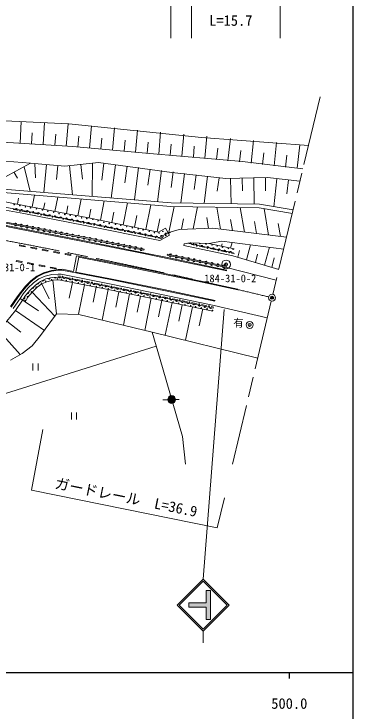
# Model space of a CAD drawing. Units: millimetres, scale not verified. Extents: x 40000 to 680000, y 20000 to 380000.
# Drawn here: x 520496 to 579000, y 198357 to 318621 of the extents above; entities that cross this region are included whole.
import ezdxf
from ezdxf.enums import TextEntityAlignment as Align

# ---------------------------------------------------------------- set-up
doc = ezdxf.new("R2010")
doc.units = ezdxf.units.MM
doc.header["$LTSCALE"] = 1000
doc.header["$PDMODE"] = 32
doc.header["$PDSIZE"] = 500
doc.linetypes.add('CHAIN', pattern=[18.5, 12, -1.5, 3.5, -1.5])
for name, color, linetype, lineweight in [('M-BGD', 7, 'Continuous', 13), ('M-BGD-EXST', 7, 'Continuous', 13), ('M-BMK', 2, 'CHAIN', 13), ('M-BMK-SRVR', 3, 'Continuous', 13), ('M-STR-HTXT', 7, 'Continuous', 13), ('M-STR-STRC', 7, 'Continuous', 13), ('M-TTL-BAND', 7, 'Continuous', 25)]:
    doc.layers.add(name, color=color, linetype=linetype, lineweight=lineweight)
doc.layers.add('M-OTRS', color=6, linetype='Continuous')
doc.styles.add('ＭＳ ゴシック', font='')
doc.styles.get('ＭＳ ゴシック').set_extended_font_data('MS Gothic')

msp = doc.modelspace()

# ---------------------------------------------------------------- hatches: boundary and pattern name
at = {"layer": 'M-BGD-EXST'}
msp.add_hatch(color=256, dxfattribs=at).paths.add_polyline_path([(548385, 252033, 0.97359), (547030, 252200, 0.01338), (547025, 252163, 0.41421), (547640, 251418, 0.41421)])
at = {"layer": 'M-STR-STRC'}
msp.add_hatch(color=256, dxfattribs=at).paths.add_polyline_path([(550652, 217005), (553652, 217005), (553652, 219130), (554402, 219130), (554402, 214130), (553652, 214130), (553652, 216255), (550652, 216255)])

# ---------------------------------------------------------------- linework, layer by layer
at = {"layer": 'M-BGD'}
for p, q in [((521551, 296313), (521765, 300055)), ((525545, 296085), (525760, 299865)), ((529533, 295791), (529870, 299670)), ((533518, 295445), (533854, 299313)), ((537503, 295099), (537838, 298953)), ((541488, 294754), (541822, 298593)), ((523548, 296199), (523656, 298089)), ((527541, 295964), (527709, 297903)), ((531526, 295618), (531694, 297552)), ((535511, 295272), (535678, 297199)), ((545473, 294408), (545805, 298233)), ((549458, 294062), (549789, 297872)), ((553443, 293716), (553773, 297512)), ((557422, 293299), (557843, 297144)), ((539496, 294927), (539662, 296846)), ((543481, 294581), (543647, 296493)), ((547466, 294235), (547631, 296140)), ((561398, 292863), (561827, 296784)), ((565374, 292428), (565812, 296424)), ((569350, 291992), (569796, 296064)), ((551451, 293889), (551616, 295787)), ((555433, 293517), (555644, 295440)), ((559410, 293081), (559624, 295042)), ((563386, 292645), (563605, 294644)), ((567362, 292210), (567585, 294246)), ((522266, 292265), (523318, 288003)), ((524096, 292826), (524196, 290343)), ((526088, 292643), (525645, 287813)), ((528080, 292461), (527858, 290046)), ((530070, 292437), (530616, 287407)), ((532058, 292653), (532331, 290138)), ((534047, 292869), (533967, 287134)), ((536033, 292860), (535670, 289969)), ((538018, 292611), (537296, 286862)), ((540002, 292361), (539641, 289487)), ((520528, 291275), (521099, 290272)), ((541986, 292112), (541286, 286536)), ((543971, 291863), (543621, 289075)), ((545955, 291614), (545277, 286210)), ((547940, 291364), (547600, 288663)), ((549924, 291115), (549281, 285995)), ((551909, 290866), (551587, 288306)), ((553893, 290617), (553305, 285932)), ((555877, 290367), (555583, 288025)), ((557868, 290238), (557964, 285860)), ((559867, 290281), (559915, 288092)), ((561867, 290325), (561966, 285797)), ((563866, 290369), (563916, 288105)), ((565857, 290199), (565321, 285367)), ((567844, 289979), (567577, 287563)), ((522225, 284170), (510091, 286417)), ((521111, 285800), (521279, 286846)), ((523645, 285321), (524042, 287346)), ((527573, 284564), (528054, 287019)), ((531500, 283807), (532066, 286691)), ((535424, 283028), (536078, 286364)), ((525609, 284943), (525827, 286058)), ((529536, 284185), (529795, 285506)), ((539345, 282236), (540090, 286036)), ((543265, 281444), (544102, 285709)), ((547241, 280929), (548121, 285417)), ((551437, 281541), (552185, 285354)), ((556126, 281497), (555478, 285303)), ((560271, 280983), (559547, 285239)), ((564416, 280470), (563637, 285048)), ((520804, 284805), (520380, 284880)), ((520804, 284805), (521227, 284729)), ((522286, 284539), (521862, 284615)), ((532796, 282131), (522225, 284170)), ((522286, 284539), (522841, 284436)), ((524228, 284180), (523673, 284282)), ((524228, 284180), (524783, 284077)), ((526170, 283820), (525615, 283923)), ((533464, 283428), (533763, 284953)), ((537384, 282632), (537731, 284401)), ((541305, 281840), (541699, 283849)), ((526170, 283820), (526725, 283718)), ((528112, 283461), (527558, 283564)), ((528112, 283461), (528620, 283361)), ((529890, 283109), (529382, 283210)), ((529890, 283109), (530397, 283009)), ((531667, 282757), (531159, 282858)), ((531667, 282757), (532175, 282657)), ((545226, 281048), (545667, 283296)), ((549385, 281471), (549740, 283281)), ((554074, 281631), (553758, 283493)), ((558199, 281240), (557875, 283140)), ((562343, 280727), (561991, 282797)), ((545692, 279525), (532796, 282131)), ((533444, 282405), (532936, 282506)), ((533444, 282405), (533952, 282305)), ((535221, 282054), (534714, 282154)), ((535221, 282054), (535729, 281953)), ((536999, 281702), (536491, 281802)), ((536999, 281702), (537502, 281599)), ((538762, 281342), (538258, 281444)), ((546632, 281663), (547320, 280444)), ((547074, 280879), (549024, 281459)), ((549024, 281459), (554832, 281657)), ((554832, 281657), (567524, 280085)), ((566488, 280213), (566107, 282454)), ((538762, 281342), (539266, 281239)), ((540525, 280982), (540021, 281084)), ((540525, 280982), (541029, 280879)), ((542288, 280622), (541785, 280724)), ((542288, 280622), (542792, 280519)), ((544052, 280261), (543548, 280364)), ((544052, 280261), (544555, 280159)), ((547320, 280444), (545692, 279525)), ((547557, 280973), (547059, 280666)), ((545815, 279901), (545311, 280004)), ((545815, 279901), (546312, 280207)), ((550924, 279139), (549855, 278983)), ((558354, 277401), (550448, 279070)), ((554133, 278999), (550924, 279139)), ((554133, 278999), (556362, 279435)), ((556362, 279435), (567038, 278050)), ((558134, 279205), (557880, 278208)), ((542933, 277853), (542972, 278050)), ((549855, 278983), (549791, 278697)), ((549791, 278697), (558251, 276912)), ((551112, 278828), (551644, 278716)), ((552975, 278436), (552443, 278548)), ((552975, 278436), (553507, 278324)), ((554133, 278999), (558497, 278078)), ((554838, 278044), (554306, 278156)), ((554838, 278044), (555371, 277932)), ((556326, 278536), (556438, 278973)), ((559121, 276652), (559420, 277826)), ((560643, 276199), (561303, 278794)), ((563747, 275273), (564560, 278371)), ((546995, 277176), (546954, 276980)), ((546954, 276980), (557180, 274865)), ((546995, 277176), (557220, 275060)), ((556702, 277652), (556169, 277764)), ((556702, 277652), (557234, 277540)), ((558565, 277260), (558032, 277372)), ((566200, 274542), (558251, 276912)), ((562164, 275745), (562526, 277167)), ((564977, 274906), (565413, 276555)), ((557180, 274865), (565762, 272710)), ((528053, 273458), (528534, 273361)), ((529737, 273119), (529256, 273216)), ((529737, 273119), (530218, 273023)), ((526573, 269462), (525308, 272045)), ((527838, 266878), (527191, 272669)), ((530040, 269574), (530589, 272305)), ((531421, 272781), (530940, 272878)), ((531421, 272781), (531903, 272685)), ((531623, 266809), (532646, 271891)), ((533105, 272443), (532624, 272540)), ((533105, 272443), (533587, 272346)), ((534790, 272105), (534308, 272201)), ((534790, 272105), (535271, 272008)), ((536474, 271767), (535992, 271863)), ((527549, 266487), (523646, 270638)), ((534182, 268893), (534702, 271477)), ((535707, 265819), (536758, 271064)), ((536474, 271767), (536955, 271670)), ((538158, 271428), (537677, 271525)), ((538075, 268024), (538609, 270692)), ((538158, 271428), (538639, 271332)), ((539842, 271090), (539361, 271187)), ((539842, 271090), (540323, 270993)), ((541526, 270752), (541045, 270848)), ((541526, 270752), (542007, 270655)), ((520373, 267787), (521575, 269527)), ((521575, 269527), (522410, 268977)), ((539379, 264928), (540461, 270321)), ((541760, 267201), (542312, 269950)), ((543210, 270414), (542729, 270510)), ((543052, 264037), (544163, 269579)), ((543210, 270414), (543691, 270317)), ((544894, 270075), (544413, 270172)), ((544894, 270075), (545375, 269979)), ((546578, 269737), (546097, 269834)), ((546578, 269737), (547059, 269641)), ((548262, 269399), (547781, 269496)), ((548262, 269399), (548743, 269302)), ((520766, 267477), (521993, 269252)), ((524757, 267431), (522410, 268977)), ((545419, 266384), (546014, 269208)), ((546584, 263180), (547775, 268837)), ((548933, 265600), (549537, 268466)), ((549946, 269061), (549465, 269157)), ((549946, 269061), (550427, 268964)), ((551630, 268722), (551149, 268819)), ((551630, 268722), (552112, 268626)), ((553314, 268384), (552833, 268481)), ((553314, 268384), (553796, 268288)), ((555028, 268332), (564200, 266177)), ((525745, 264035), (520766, 267477)), ((550085, 262331), (551299, 268095)), ((552448, 264815), (553060, 267724)), ((554999, 268046), (554517, 268143)), ((526683, 265314), (527838, 266878)), ((527838, 266878), (531683, 266795)), ((531683, 266795), (544348, 263723)), ((521659, 263735), (519289, 265601)), ((525095, 263150), (526683, 265314)), ((521568, 259860), (517695, 264170)), ((562549, 259265), (544348, 263723)), ((544348, 263723), (545709, 259023)), ((523629, 261386), (525095, 263150)), ((521926, 260067), (523629, 261386)), ((519930, 258911), (521926, 260067))]:
    msp.add_line(p, q, dxfattribs=at)
for points in [[(379641, 321316), (385060, 313569), (396970, 308164), (410424, 304570), (419831, 303679), (435008, 302639), (444809, 303649), (459838, 301332), (475669, 298392), (486005, 297234), (499519, 296877), (517547, 296580), (530675, 295778), (543862, 294531), (559901, 293165), (570344, 291883)], [(571311, 295927), (552881, 297292), (529958, 299665), (506630, 300776)], [(484293, 295346), (490800, 295544), (517526, 293360), (523369, 292893)], [(516695, 288752), (518303, 290115), (523369, 292893), (529274, 292351), (535075, 292980), (547742, 291285), (557054, 290220), (564252, 290377), (569836, 289758)], [(517866, 287851), (547565, 285426), (562806, 285189), (568553, 284216)], [(517914, 288444), (547594, 286021), (562860, 285784), (568652, 284803)], [(546632, 281663), (545458, 281001), (533068, 283504), (522485, 285545), (516876, 286584)], [(547074, 280879), (545609, 280052), (532893, 282621), (522317, 284661), (516712, 285699)], [(542972, 278050), (532135, 280200), (521295, 282297), (512244, 283968)], [(542933, 277853), (532097, 280004), (521258, 282100), (512208, 283771)], [(528653, 273715), (528121, 273737), (527039, 273661), (525858, 273379), (524802, 272916), (523883, 272234), (522913, 271321), (522111, 270341), (521575, 269527)], [(528593, 273217), (528128, 273236), (527115, 273165), (526018, 272903), (525055, 272480), (524205, 271850), (523280, 270979), (522515, 270044), (521993, 269252)], [(554925, 267842), (546114, 269698), (536857, 271554), (528593, 273217)], [(555028, 268332), (546215, 270188), (536955, 272044), (528653, 273715)], [(528533, 272719), (528135, 272735), (527191, 272669), (526178, 272427), (525308, 272045), (524526, 271465), (523646, 270638), (522918, 269748), (522410, 268977)], [(554822, 267353), (546014, 269208), (536758, 271064), (528533, 272719)], [(520766, 267477), (519289, 265601), (517695, 264170), (515677, 262921), (513145, 261854), (510629, 261184), (508093, 260897), (505127, 260840), (494858, 260805)], [(545040, 261332), (507836, 249659), (508044, 245768)], [(545709, 259023), (549567, 245700), (550072, 240948)]]:
    msp.add_lwpolyline(points, dxfattribs=at)
for centre, radius in [((520553, 285742), 50), ((521510, 285562), 50), ((522458, 285343), 50), ((523347, 285191), 50), ((524372, 285011), 50), ((521545, 284672), 75), ((521545, 284672), 49.5), ((521545, 284672), 24.5), ((523257, 284359), 75), ((523257, 284359), 49.5), ((523257, 284359), 24.5), ((525199, 284000), 75), ((525199, 284000), 49.5), ((525199, 284000), 24.5), ((525416, 284811), 50), ((526335, 284582), 50), ((527350, 284421), 50), ((528288, 284173), 50), ((529274, 284032), 50), ((530211, 283880), 50), ((527141, 283641), 75), ((527141, 283641), 49.5), ((527141, 283641), 24.5), ((529001, 283285), 75), ((529001, 283285), 49.5), ((529001, 283285), 24.5), ((530778, 282933), 75), ((530778, 282933), 49.5), ((530778, 282933), 24.5), ((531178, 283690), 50), ((532174, 283452), 50), ((532556, 282581), 75), ((532556, 282581), 49.5), ((533073, 283329), 50), ((534107, 283188), 50), ((535007, 282939), 50), ((536003, 282672), 50), ((532556, 282581), 24.5), ((534333, 282229), 75), ((534333, 282229), 49.5), ((534333, 282229), 24.5), ((536110, 281878), 75), ((536110, 281878), 49.5), ((536110, 281878), 24.5), ((536941, 282463), 50), ((537880, 281522), 75), ((537880, 281522), 49.5), ((537880, 281522), 24.5), ((538014, 282321), 50), ((538916, 282157), 50), ((539941, 281922), 50), ((540901, 281738), 50), ((541939, 281535), 50), ((542790, 281384), 50), ((539644, 281162), 75), ((539644, 281162), 49.5), ((539644, 281162), 24.5), ((541407, 280802), 75), ((541407, 280802), 49.5), ((541407, 280802), 24.5), ((543170, 280441), 75), ((543170, 280441), 49.5), ((543170, 280441), 24.5), ((543834, 281136), 50), ((544730, 280901), 50), ((545536, 280852), 50), ((546185, 281124), 50), ((546686, 280437), 75), ((546686, 280437), 49.5), ((546686, 280437), 24.5), ((544933, 280081), 75), ((544933, 280081), 49.5), ((544933, 280081), 24.5), ((551506, 279015), 50), ((552558, 278992), 50), ((552043, 278632), 75), ((552043, 278632), 49.5), ((552043, 278632), 24.5), ((553619, 278914), 50), ((553907, 278240), 75), ((553907, 278240), 49.5), ((553907, 278240), 24.5), ((554659, 278767), 50), ((555557, 278581), 50), ((555770, 277848), 75), ((555770, 277848), 49.5), ((555770, 277848), 24.5), ((556481, 278396), 50), ((557486, 278176), 50), ((558307, 278019), 50), ((557633, 277456), 75), ((557633, 277456), 49.5), ((557633, 277456), 24.5), ((528895, 273289), 75), ((528895, 273289), 49.5), ((528895, 273289), 24.5), ((530579, 272950), 75), ((530579, 272950), 49.5), ((525234, 272162), 50), ((525967, 272506), 50), ((526997, 272767), 50), ((527975, 272905), 50), ((528710, 272837), 50), ((529535, 272653), 50), ((530540, 272489), 50), ((530579, 272950), 24.5), ((531604, 272228), 50), ((532263, 272612), 75), ((532263, 272612), 49.5), ((532263, 272612), 24.5), ((532629, 272032), 50), ((533679, 271842), 50), ((533947, 272274), 75), ((533947, 272274), 49.5), ((533947, 272274), 24.5), ((535632, 271936), 75), ((535632, 271936), 49.5), ((535632, 271936), 24.5), ((523497, 270675), 50), ((524311, 271493), 50), ((534717, 271614), 50), ((535748, 271424), 50), ((536767, 271234), 50), ((537316, 271597), 75), ((537316, 271597), 49.5), ((537316, 271597), 24.5), ((537869, 270948), 50), ((538849, 270751), 50), ((539000, 271259), 75), ((539000, 271259), 49.5), ((539000, 271259), 24.5), ((539880, 270587), 50), ((540684, 270921), 75), ((540684, 270921), 49.5), ((540684, 270921), 24.5), ((542368, 270583), 75), ((542368, 270583), 49.5), ((542368, 270583), 24.5), ((522839, 269835), 50), ((540757, 270384), 50), ((541962, 270175), 50), ((542929, 269985), 50), ((543960, 269776), 50), ((544052, 270245), 75), ((544052, 270245), 49.5), ((544052, 270245), 24.5), ((545069, 269548), 50), ((545736, 269906), 75), ((545736, 269906), 49.5), ((545736, 269906), 24.5), ((547420, 269568), 75), ((547420, 269568), 49.5), ((547420, 269568), 24.5), ((522407, 269194), 50), ((546068, 269313), 50), ((546951, 269142), 50), ((547957, 268907), 50), ((548911, 268710), 50), ((549104, 269230), 75), ((549104, 269230), 49.5), ((549104, 269230), 24.5), ((550000, 268527), 50), ((550788, 268892), 75), ((550788, 268892), 49.5), ((550788, 268892), 24.5), ((550980, 268311), 50), ((552472, 268553), 75), ((552472, 268553), 49.5), ((552472, 268553), 24.5), ((554156, 268215), 75), ((554156, 268215), 49.5), ((554156, 268215), 24.5), ((551818, 268095), 50), ((552810, 267905), 50), ((553835, 267734), 50), ((554751, 267480), 50)]:
    msp.add_circle(centre, radius, dxfattribs=at)
for centre, radius, start, end in [((520913, 284913), 159, 352.63775, 166.3218), ((521848, 284739), 159, 352.63775, 166.3218), ((522796, 284555), 164, 353.90879, 164.26056), ((523757, 284369), 164, 353.90879, 164.26056), ((524718, 284184), 164, 353.90879, 164.26056), ((525680, 283998), 164, 353.90879, 164.26056), ((526641, 283813), 164, 353.90879, 164.26056), ((527603, 283628), 164, 353.90879, 164.26056), ((528564, 283442), 164, 353.90879, 164.26056), ((529526, 283257), 164, 353.90879, 164.26056), ((530487, 283071), 164, 353.90879, 164.26056), ((531449, 282886), 164, 353.90879, 164.26056), ((532410, 282701), 164, 353.90879, 164.26056), ((533379, 282506), 167, 354.48194, 162.6743), ((520759, 282215), 172, 176.83277, 342.24271), ((520788, 282368), 172, 356.838, 162.23748), ((521754, 282023), 168, 175.2827, 342.82186), ((521784, 282184), 168, 355.28955, 162.815), ((522739, 281832), 168, 175.2827, 342.82186), ((522770, 281993), 168, 355.28955, 162.815), ((523725, 281642), 168, 175.2827, 342.82186), ((523755, 281802), 168, 355.28955, 162.815), ((524710, 281451), 168, 175.2827, 342.82186), ((524741, 281612), 168, 355.28955, 162.815), ((525726, 281421), 168, 355.28955, 162.815), ((534357, 282308), 167, 354.48194, 162.6743), ((535335, 282110), 167, 354.48194, 162.6743), ((536313, 281913), 167, 354.48194, 162.6743), ((537291, 281715), 167, 354.48194, 162.6743), ((538269, 281518), 167, 354.48194, 162.6743), ((539248, 281320), 167, 354.48194, 162.6743), ((525695, 281261), 168, 175.2827, 342.82186), ((526681, 281070), 168, 175.2827, 342.82186), ((526712, 281230), 168, 355.28955, 162.815), ((527666, 280879), 168, 175.2827, 342.82186), ((527697, 281040), 168, 355.28955, 162.815), ((528651, 280689), 168, 175.2827, 342.82186), ((528682, 280849), 168, 355.28955, 162.815), ((529637, 280498), 168, 175.2827, 342.82186), ((529668, 280659), 168, 355.28955, 162.815), ((530622, 280308), 168, 175.2827, 342.82186), ((530653, 280468), 168, 355.28955, 162.815), ((531639, 280277), 168, 355.28955, 162.815), ((532624, 280084), 168, 355.04998, 162.50322), ((540226, 281122), 167, 354.48194, 162.6743), ((541204, 280925), 167, 354.48194, 162.6743), ((542182, 280727), 167, 354.48194, 162.6743), ((543160, 280530), 167, 354.48194, 162.6743), ((544138, 280332), 167, 354.48194, 162.6743), ((545116, 280134), 167, 354.48194, 162.6743), ((545970, 280267), 140, 25.56412, 213.28636), ((546703, 280681), 140, 25.56412, 213.28636), ((531607, 280117), 168, 175.2827, 342.82186), ((532593, 279924), 168, 175.0475, 342.5057), ((533578, 279729), 168, 175.0475, 342.5057), ((533609, 279889), 168, 355.04998, 162.50322), ((534563, 279533), 168, 175.0475, 342.5057), ((534594, 279693), 168, 355.04998, 162.50322), ((535548, 279338), 168, 175.0475, 342.5057), ((535579, 279498), 168, 355.04998, 162.50322), ((536533, 279142), 168, 175.0475, 342.5057), ((536565, 279302), 168, 355.04998, 162.50322), ((537550, 279107), 168, 355.04998, 162.50322), ((538535, 278911), 168, 355.04998, 162.50322), ((550938, 278946), 170, 354.67242, 161.48927), ((537518, 278947), 168, 175.0475, 342.5057), ((538503, 278751), 168, 175.0475, 342.5057), ((539488, 278556), 168, 175.0475, 342.5057), ((539520, 278716), 168, 355.04998, 162.50322), ((540474, 278360), 168, 175.0475, 342.5057), ((540505, 278520), 168, 355.04998, 162.50322), ((541459, 278165), 168, 175.0475, 342.5057), ((541490, 278325), 168, 355.04998, 162.50322), ((542444, 277969), 168, 175.0475, 342.5057), ((542476, 278129), 168, 355.04998, 162.50322), ((551927, 278738), 170, 354.67242, 161.48927), ((552915, 278529), 170, 354.67242, 161.48927), ((553903, 278321), 170, 354.67242, 161.48927), ((554891, 278112), 170, 354.67242, 161.48927), ((555879, 277904), 170, 354.67242, 161.48927), ((556868, 277695), 170, 354.67242, 161.48927), ((547471, 276899), 176, 176.79613, 339.82954), ((547501, 277044), 176, 356.79613, 159.82954), ((548493, 276688), 176, 176.79613, 339.82954), ((548523, 276833), 176, 356.79613, 159.82954), ((549546, 276621), 176, 356.79613, 159.82954), ((557856, 277486), 170, 354.67242, 161.48927), ((549516, 276476), 176, 176.79613, 339.82954), ((550538, 276265), 176, 176.79613, 339.82954), ((550568, 276410), 176, 356.79613, 159.82954), ((551561, 276053), 176, 176.79613, 339.82954), ((551591, 276198), 176, 356.79613, 159.82954), ((552583, 275842), 176, 176.79613, 339.82954), ((552613, 275987), 176, 356.79613, 159.82954), ((553606, 275630), 176, 176.79613, 339.82954), ((553636, 275775), 176, 356.79613, 159.82954), ((554629, 275419), 176, 176.79613, 339.82954), ((554659, 275564), 176, 356.79613, 159.82954), ((555681, 275352), 176, 356.79613, 159.82954), ((555651, 275207), 176, 176.79613, 339.82954), ((556674, 274996), 176, 176.79613, 339.82954), ((556704, 275141), 176, 356.79613, 159.82954), ((526557, 273076), 193, 206.2369, 0.62682), ((527620, 273221), 170, 190.91003, 357.10229), ((528358, 273172), 95.1, 142.32659, 32.9254), ((529115, 273140), 178, 177.61746, 339.62562), ((524613, 272188), 179, 225.84272, 27.32482), ((525525, 272717), 178, 212.60316, 14.78784), ((530148, 272932), 178, 177.61746, 339.62562), ((531181, 272724), 178, 177.61746, 339.62562), ((532214, 272516), 178, 177.61746, 339.62562), ((533247, 272309), 178, 177.61746, 339.62562), ((534280, 272101), 178, 177.61746, 339.62562), ((535313, 271893), 178, 177.61746, 339.62562), ((522851, 270550), 210, 247.35779, 34.09086), ((523691, 271469), 224, 242.59615, 23.88113), ((536346, 271685), 178, 177.61746, 339.62562), ((537376, 271477), 177, 177.41134, 339.91645), ((538405, 271271), 177, 177.41134, 339.91645), ((539434, 271065), 177, 177.41134, 339.91645), ((540462, 270858), 177, 177.41134, 339.91645), ((541491, 270652), 177, 177.41134, 339.91645), ((522247, 269653), 158, 239.60991, 53.61928), ((542520, 270446), 177, 177.41134, 339.91645), ((543548, 270240), 177, 177.41134, 339.91645), ((544577, 270034), 177, 177.41134, 339.91645), ((545605, 269827), 177, 177.41134, 339.91645), ((546608, 269612), 168, 174.1585, 342.0568), ((547586, 269406), 168, 174.1585, 342.0568), ((548565, 269200), 168, 174.1585, 342.0568), ((549544, 268994), 168, 174.1585, 342.0568), ((550523, 268787), 168, 174.1585, 342.0568), ((551502, 268581), 168, 174.1585, 342.0568), ((552481, 268375), 168, 174.1585, 342.0568), ((553460, 268169), 168, 174.1585, 342.0568), ((554439, 267963), 168, 174.1585, 342.0568)]:
    msp.add_arc(centre, radius, start, end, dxfattribs=at)
at = {"layer": 'M-BGD-EXST'}
for p, q in [((523781, 258303), (523781, 257103)), ((524681, 257103), (524681, 258303)), ((547027, 252021), (546164, 252036)), ((548388, 252081), (549005, 252089)), ((530417, 249863), (530417, 248663)), ((531317, 248663), (531317, 249863))]:
    msp.add_line(p, q, dxfattribs=at)
for centre, radius in [((561160, 264971), 600), ((547705, 252098), 683)]:
    msp.add_circle(centre, radius, dxfattribs=at)
msp.add_point((561160, 264971), dxfattribs=at)
at = {"layer": 'M-BMK'}
for p, q in [((573311, 304297), (565174, 270248)), ((564895, 269081), (558176, 240969))]:
    msp.add_line(p, q, dxfattribs=at)
msp.add_arc((341651, -658618), 954782, 76.50552, 82.42362, dxfattribs=at)
at = {"layer": 'M-BMK-SRVR'}
for centre, radius in [((557087, 275413), 750), ((565034, 269665), 600)]:
    msp.add_circle(centre, radius, dxfattribs=at)
msp.add_point((557087, 275413), dxfattribs=at)
at = {"layer": 'M-OTRS'}
msp.add_point((565034, 269665), dxfattribs=at)
at = {"layer": 'M-STR-HTXT'}
for p, q in [((547557, 314460), (547557, 320460)), ((551112, 320460), (551112, 314460)), ((566436, 320460), (566436, 314460))]:
    msp.add_line(p, q, dxfattribs=at)
msp.add_lwpolyline([(525492, 246917), (523502, 236492), (555553, 229968), (556830, 235136)], dxfattribs=at)
at = {"layer": 'M-STR-STRC'}
for p, q in [((521473, 278761), (521445, 278613)), ((522428, 278428), (521445, 278613)), ((522456, 278575), (521473, 278761)), ((522428, 278428), (522456, 278575)), ((523438, 278390), (523411, 278243)), ((524393, 278057), (523411, 278243)), ((524421, 278205), (523438, 278390)), ((524393, 278057), (524421, 278205)), ((525404, 278019), (525376, 277872)), ((526359, 277687), (525376, 277872)), ((526386, 277834), (525404, 278019)), ((526359, 277687), (526386, 277834)), ((527369, 277649), (527341, 277502)), ((528324, 277316), (527341, 277502)), ((528352, 277464), (527369, 277649)), ((528324, 277316), (528352, 277464)), ((529334, 277278), (529307, 277131)), ((530289, 276946), (529307, 277131)), ((530317, 277093), (529334, 277278)), ((530317, 277093), (530289, 276946)), ((530754, 274185), (531277, 276917)), ((531195, 274098), (531690, 276681)), ((520902, 275941), (520930, 276089)), ((520902, 275941), (521881, 275751)), ((520930, 276089), (521910, 275898)), ((521881, 275751), (521910, 275898)), ((522857, 275573), (522884, 275721)), ((522857, 275573), (523842, 275386)), ((522884, 275721), (523870, 275533)), ((523842, 275386), (523870, 275533)), ((524829, 275184), (524858, 275331)), ((524829, 275184), (525807, 274991)), ((524858, 275331), (525836, 275139)), ((525807, 274991), (525836, 275139)), ((526771, 274801), (526795, 274949)), ((526771, 274801), (527766, 274639)), ((526795, 274949), (527790, 274787)), ((527766, 274639), (527790, 274787)), ((556761, 267619), (553152, 221131)), ((548652, 216631), (553152, 221131)), ((549006, 216631), (553152, 220778)), ((557653, 216631), (553152, 221131)), ((557299, 216631), (553152, 220778)), ((554402, 219130), (553652, 219130)), ((553652, 217005), (553652, 219130)), ((554402, 214130), (554402, 219130)), ((548652, 216631), (553152, 212130)), ((549006, 216631), (553152, 212484)), ((550652, 216255), (550652, 217005)), ((553652, 217005), (550652, 217005)), ((553152, 212484), (557299, 216631)), ((553153, 212131), (557653, 216631)), ((553652, 216255), (550652, 216255)), ((553652, 214130), (553652, 216255)), ((554402, 214130), (553652, 214130)), ((553152, 212130), (553152, 210130))]:
    msp.add_line(p, q, dxfattribs=at)
for points in [[(512064, 283380), (521143, 281556), (532073, 279438), (542871, 277283), (546936, 276447), (557213, 274283)], [(512094, 283527), (521172, 281703), (532102, 279585), (542901, 277430), (546966, 276594), (557244, 274430)], [(531277, 276917), (536356, 275902), (544037, 274354), (552192, 272655), (559132, 271145)], [(531690, 276681), (536327, 275755), (544007, 274207), (552161, 272508), (559100, 270998)], [(530754, 274185), (528793, 274569), (528118, 274561), (526952, 274370), (525598, 273956), (524432, 273379), (523387, 272560), (522499, 271669), (521601, 270574), (521046, 269797), (519918, 268138)], [(555172, 269060), (546350, 270929), (537130, 272782), (528780, 274419), (528131, 274411), (526986, 274224), (525654, 273816), (524512, 273251), (523487, 272447), (522610, 271568), (521721, 270483), (521169, 269711), (520042, 268054)], [(555203, 269207), (546380, 271076), (537160, 272930), (531195, 274098)]]:
    msp.add_lwpolyline(points, dxfattribs=at)
at = {"layer": 'M-TTL-BAND'}
for p, q in [((579000, 20000), (579000, 370000)), ((40000, 205000), (579000, 205000)), ((568000, 205000), (568000, 204000))]:
    msp.add_line(p, q, dxfattribs=at)

# ---------------------------------------------------------------- texts
at = {"layer": 'M-BGD-EXST', "style": 'ＭＳ ゴシック'}
msp.add_text('有', height=1320, dxfattribs=at).set_placement((559243, 264251), align=Align.BOTTOM_CENTER)
at = {"layer": 'M-BMK-SRVR', "style": 'ＭＳ ゴシック'}
for s, p in [('184-31-0-1', (524162, 273843)), ('184-31-0-2', (562309, 271946))]:
    msp.add_text(s, height=1320, dxfattribs=at).set_placement(p, align=Align.BOTTOM_RIGHT)
at = {"layer": 'M-STR-HTXT', "style": 'ＭＳ ゴシック'}
msp.add_text('L=15.7', height=1833, dxfattribs=at).set_placement((557909, 316036), align=Align.BOTTOM_CENTER)
msp.add_text('ガードレール\u3000L=36.9', height=1833, rotation=348.494, dxfattribs=at).set_placement((539564, 233788), align=Align.BOTTOM_CENTER)
at = {"layer": 'M-TTL-BAND', "style": 'ＭＳ ゴシック'}
msp.add_text('500.0', height=1833, dxfattribs=at).set_placement((568000, 198195), align=Align.BOTTOM_CENTER)

doc.saveas('drawing.dxf')
